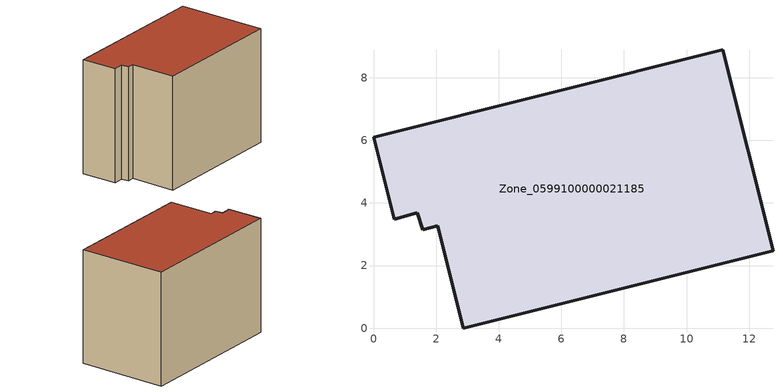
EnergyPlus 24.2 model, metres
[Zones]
Zone_0599100000021185
 floor ground (C_G): 1.4,3.69 0.66,3.47 0,6.1 11.15,8.89 12.76,2.48 2.87,0 2.05,3.27 1.58,3.15 z0
 wall outside (C_F): 2.87,0 12.76,2.48 11.15,8.89 0,6.1 0.66,3.47 1.4,3.69 1.58,3.15 2.05,3.27 2.87,0 z0:8.44
 roof outside (C_R): 0.66,3.47 1.4,3.69 1.58,3.15 2.05,3.27 2.87,0 12.76,2.48 11.15,8.89 0,6.1 z8.44
[BUILDING]
Pand.0599100000021185: North Axis=0; Terrain=City; Loads Convergence Tolerance Value=0.04; Temperature Convergence Tolerance Value=0.4; Solar Distribution=FullExterior; Maximum Number of Warmup Days=25; Minimum Number of Warmup Days=1
[Site:Location]
Rotterdam.The.Hague.AP_ZH_NLD Design_Conditions: Latitude=51.96; Longitude=4.45; Time Zone=1; Elevation=-4.5
[SITE:GROUNDTEMPERATURE:BUILDINGSURFACE]
18, 18, 18, 18, 18, 18, 18, 18, 18, 18, 18, 18
[MATERIAL] Thermal Absorptance=0.9; Solar Absorptance=0.7; Visible Absorptance=0.7
Name | Roughness | Thickness | Conductivity | Density | Specific Heat
G.TI.1975-1991 | MediumSmooth | 0.15 | 0.288461 | 540 | 1210
F.TI.1975-1991 | Rough | 0.3 | 0.230769 | 1920 | 840
R.TI.1975-1991 | MediumRough | 0.2 | 0.153846 | 1500 | 1000
[CONSTRUCTION]
C_G: G.TI.1975-1991
C_F: F.TI.1975-1991
C_R: R.TI.1975-1991
[ZONE]
Zone_0599100000021185: Type=1; Multiplier=1; Ceiling Height=Autocalculate; Volume=Autocalculate; Floor Area=autocalculate; Part of Total Floor Area=Yes
[ZONEINFILTRATION:DESIGNFLOWRATE]
Infil_Zone_0599100000021185: Zone or ZoneList or Space or SpaceList=Zone_0599100000021185; Schedule=AlwaysOn; Design Flow Rate Calculation Method=Flow/Area; Flow Rate per Floor Area=0.003; Constant Term Coefficient=1; Temperature Term Coefficient=0; Velocity Term Coefficient=0; Velocity Squared Term Coefficient=0
[HVACTEMPLATE:ZONE:IDEALLOADSAIRSYSTEM]
Zone_0599100000021185: Maximum Heating Supply Air Temperature=50; Minimum Cooling Supply Air Temperature=13; Maximum Heating Supply Air Humidity Ratio=0.0156; Minimum Cooling Supply Air Humidity Ratio=0.0077; Heating Limit=NoLimit; Cooling Limit=NoLimit; Dehumidification Control Type=ConstantSensibleHeatRatio; Cooling Sensible Heat Ratio=0.7; Dehumidification Setpoint=60; Humidification Control Type=None; Humidification Setpoint=30; Outdoor Air Method=None; Outdoor Air Flow Rate per Person=0.00944; Outdoor Air Flow Rate per Zone Floor Area=0; Outdoor Air Flow Rate per Zone=0; Demand Controlled Ventilation Type=None; Outdoor Air Economizer Type=NoEconomizer; Heat Recovery Type=None; Sensible Heat Recovery Effectiveness=0.7; Latent Heat Recovery Effectiveness=0.65
[ZONECONTROL:THERMOSTAT]
ThermostatControl_Zone_0599100000021185: Zone or ZoneList=Zone_0599100000021185; Control Type Schedule=DualSetpointControlType; Control 1=Thermostat_Zone_0599100000021185; Temperature Difference Between Cutout And Setpoint=0
[THERMOSTATSETPOINT:DUALSETPOINT]
Thermostat_Zone_0599100000021185: Heating Setpoint Temperature Schedule=HeatingSetpoint_Zone_0599100000021185; Cooling Setpoint Temperature Schedule=CoolingSetpoint_Zone_0599100000021185
[SCHEDULE:COMPACT]
HeatingSetpoint_Zone_0599100000021185: Through: 12/31, For: AllDays, Until: 24:00, 21
CoolingSetpoint_Zone_0599100000021185: Through: 12/31, For: AllDays, Until: 24:00, 24
DualSetpointControlType: Through: 12/31, For: AllDays, Until: 24:00, 4
AlwaysOn: Through: 12/31, For: AllDays, Until: 24:00, 1
